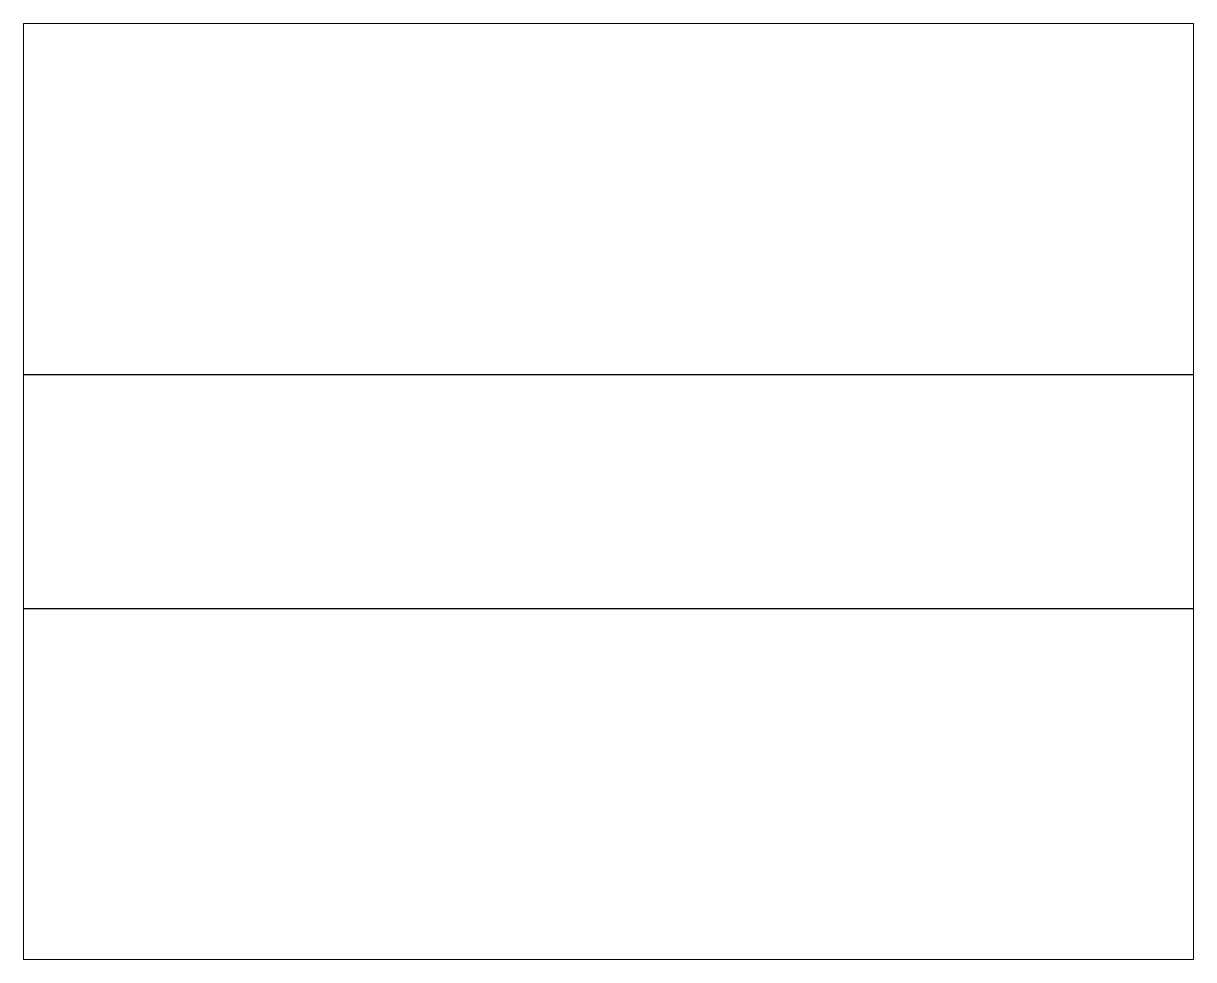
# Paper-space layout 'Layout1' of a CAD drawing. Extents: x 130 to 230, y 20 to 100.
# The model-space entities are those that its viewports show. They can reach past a viewport. Long polylines and large blocks are cut down to what shows.
import ezdxf

# ---------------------------------------------------------------- set-up
doc = ezdxf.new("R2010")
doc.units = 0
doc.header["$MEASUREMENT"] = 0
doc.layers.add('DOORS', color=7, linetype='Continuous')
doc.layers.add('WALLS', color=7, linetype='Continuous')

msp = doc.modelspace()

# ---------------------------------------------------------------- linework, layer by layer
at = {"layer": 'DOORS'}
msp.add_line((0, 2), (10, 2), dxfattribs=at)
at = {"layer": 'WALLS'}
msp.add_line((0, 0), (10, 0), dxfattribs=at)

psp = doc.layouts.get("Layout1")

# ---------------------------------------------------------------- viewports
at = {"layer": '0'}
psp.add_viewport(center=(180, 60), size=(100, 80), view_center_point=(5, 1), view_height=8, dxfattribs=at)

doc.saveas('drawing.dxf')
